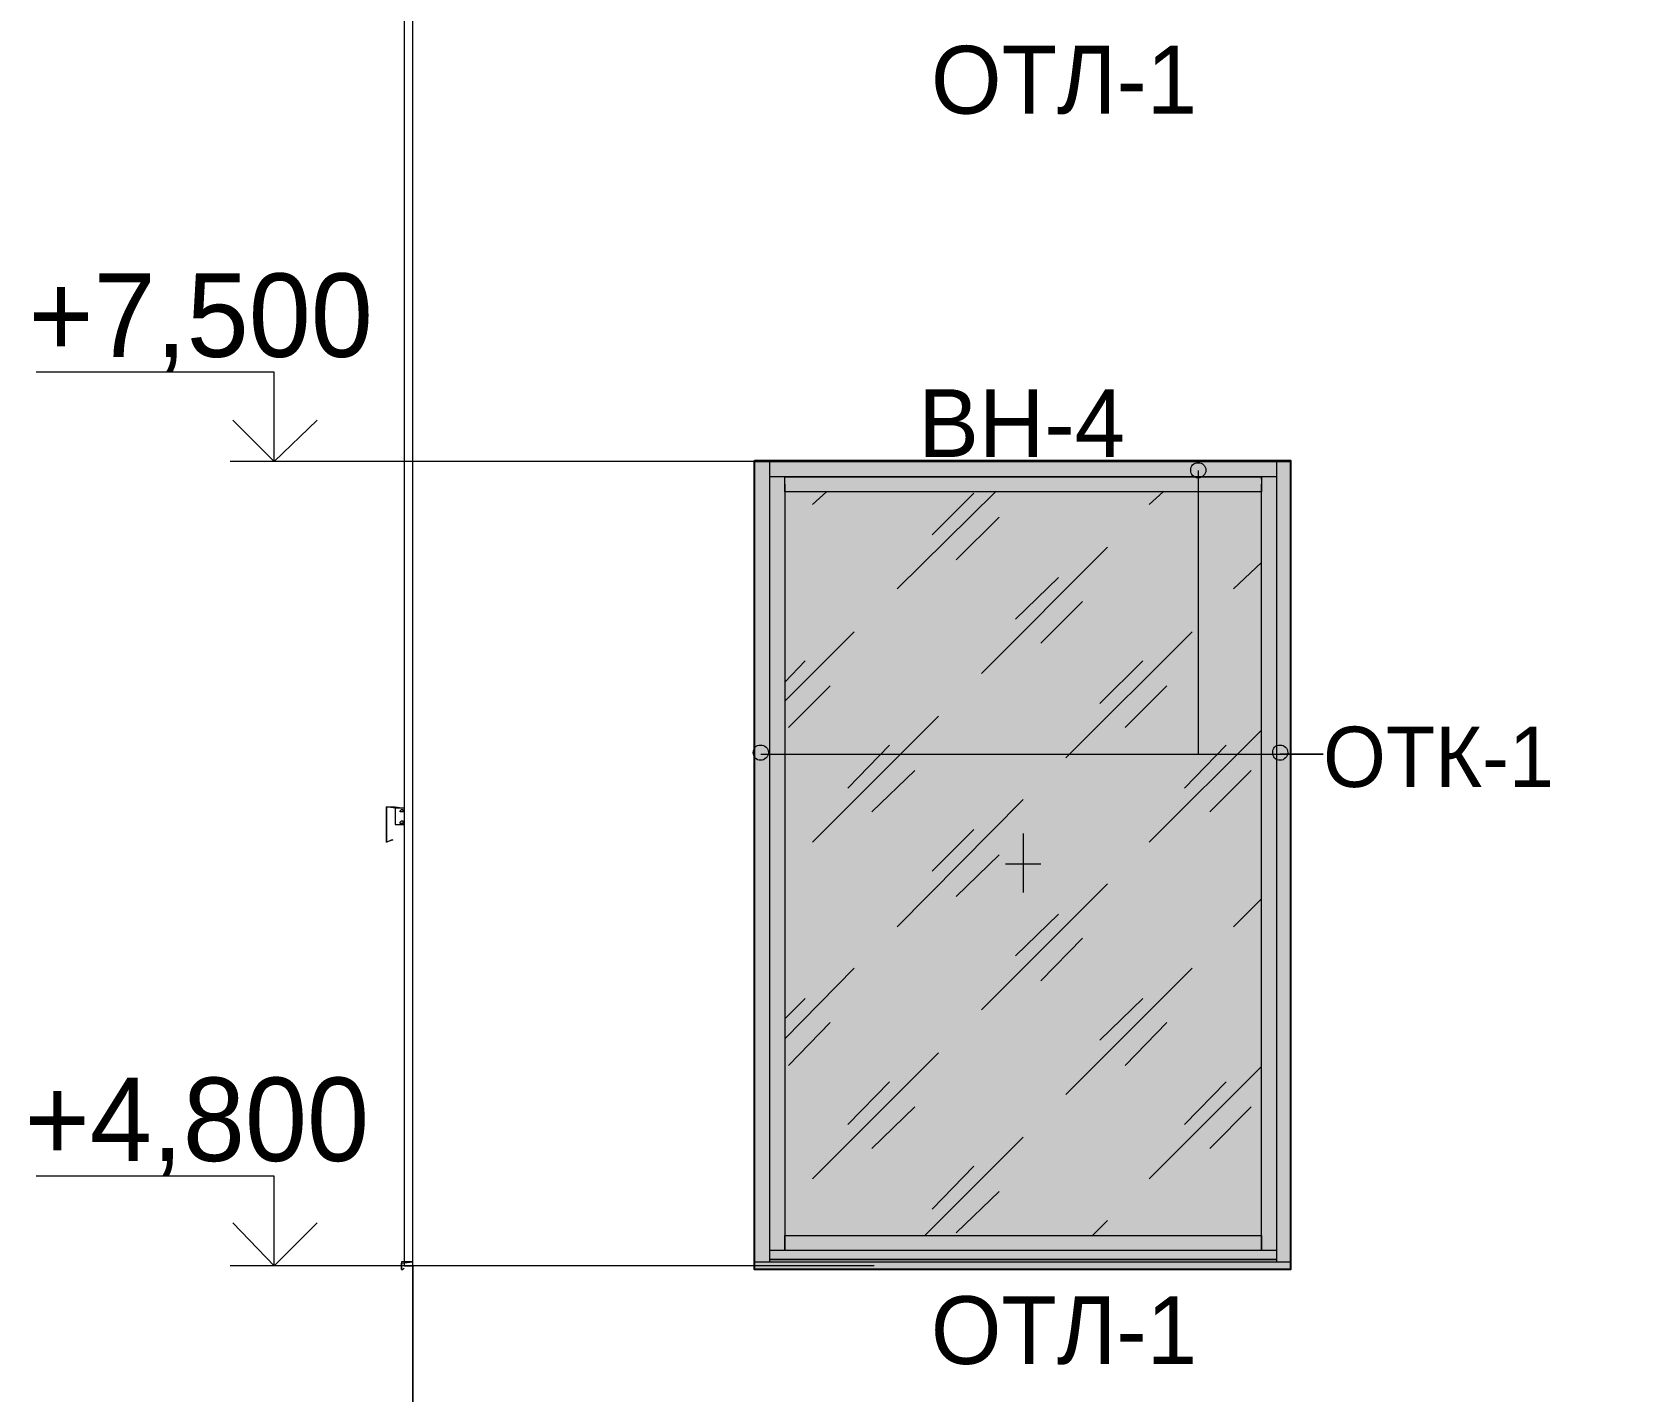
# Model space of a CAD drawing. Header units: millimetres. Extents: x 2294 to 908349, y -83289 to 219220.
# Drawn here: x 316005 to 321554, y 47265 to 51978 of the extents above; entities that cross this region are included whole.
import ezdxf

# ---------------------------------------------------------------- set-up
doc = ezdxf.new("R2010")
doc.units = ezdxf.units.MM
doc.layers.add('PDF _Геометрия', color=7, linetype='Continuous')
doc.layers.add('PDF _Текст', color=7, linetype='Continuous')

msp = doc.modelspace()

# ---------------------------------------------------------------- hatches: boundary and pattern name
at = {"transparency": 33554551}
h = msp.add_hatch(color=3, dxfattribs=at)
h.dxf.hatch_style = 1
h.paths.add_polyline_path([(318511.1, 50492.7), (320369, 50492.7), (320369, 47686.2), (318511.1, 47686.2)])

# ---------------------------------------------------------------- linework, layer by layer
msp.add_lwpolyline([(318511.1, 50492.7), (320369, 50492.7), (320369, 47686.2), (318511.1, 47686.2)], close=True)
at = {"layer": 'PDF _Геометрия', "lineweight": 9}
for points in [[(330926.4, 44407.5), (330926.4, 42794.4), (330904.5, 42794.4), (330904.5, 44407.5), (330904.5, 42794.4), (317326.4, 42794.4), (317326.4, 56997.6), (317326.4, 54825), (317295.8, 54825), (317295.8, 54746.3), (317295.8, 49093.8), (317295.8, 47778), (317295.8, 47699.3), (317326.4, 47699.3), (317326.4, 46151.8), (317326.4, 47699.3)], [(318808.4, 50488.4), (317138.4, 50488.4), (316845.5, 50488.4), (316845.5, 50798.8), (316019.3, 50798.8)], [(317002.9, 50488.4), (316692.5, 50488.4)], [(318616, 50409.7), (318616, 47751.8), (318563.6, 47751.8), (318563.6, 50409.7), (318563.6, 50488.4), (318511.1, 50488.4), (318511.1, 50409.7), (318511.1, 47778), (318511.1, 47699.3), (318511.1, 50488.4), (320369, 50488.4), (320369, 47699.3), (320369, 47778), (320369, 50409.7), (320369, 50488.4), (320320.9, 50488.4), (320320.9, 50409.7), (320320.9, 47751.8), (320268.5, 47751.8), (320268.5, 50409.7)], [(320268.5, 50427.2), (320268.5, 50435.9), (320268.5, 50383.5), (318616, 50383.5), (318616, 50435.9), (320268.5, 50435.9)], [(318616, 50427.2), (318616, 50435.9)], [(320049.9, 50457.8), (320049.9, 49474.2), (320482.7, 49474.2), (320334.1, 49474.2)], [(318563.6, 47712.4), (318563.6, 47778), (318563.6, 50409.7)], [(318712.2, 50339.7), (318760.3, 50383.5)], [(319005.1, 50046.8), (319346.1, 50383.5)], [(319127.5, 50234.8), (319271.8, 50379.1)], [(319879.4, 50339.7), (319927.5, 50383.5)], [(320320.9, 50409.7), (320320.9, 47778), (320320.9, 47712.4)], [(319210.6, 50147.4), (319359.2, 50296)], [(319298, 49753.9), (319735.2, 50191.1)], [(320172.3, 50046.8), (320268.5, 50138.6)], [(319416, 49941.9), (319564.7, 50086.2)], [(319503.5, 49858.9), (319647.7, 50003.1)], [(318616, 49657.8), (318856.5, 49898.2)], [(319590.9, 49461.1), (320028.1, 49898.2)], [(318616, 49723.3), (318686, 49797.7)], [(319708.9, 49649), (319857.6, 49797.7)], [(318629.1, 49566), (318773.4, 49710.2)], [(319796.4, 49566), (319940.6, 49710.2)], [(318712.2, 49168.2), (319149.4, 49605.3)], [(319879.4, 49168.2), (320268.5, 49557.2)], [(318834.6, 49356.1), (318978.9, 49504.8)], [(320001.8, 49356.1), (320146.1, 49504.8)], [(318533, 49474.2), (320482.7, 49474.2)], [(318917.7, 49273.1), (319066.3, 49417.3)], [(320089.3, 49273.1), (320233.5, 49417.3)], [(317295.8, 49286.2), (317265.2, 49286.2), (317265.2, 49229.4), (317295.8, 49229.4)], [(317295.8, 49273.1), (317291.4, 49273.1), (317287.1, 49273.1), (317282.7, 49273.1), (317282.7, 49277.4), (317287.1, 49281.8), (317291.4, 49281.8), (317291.4, 49277.4), (317295.8, 49277.4)], [(319005.1, 48875.3), (319442.3, 49316.8)], [(319127.5, 49067.6), (319271.8, 49211.9)], [(319442.3, 49198.8), (319442.3, 48993.3)], [(319210.6, 48980.2), (319359.2, 49124.4)], [(319381.1, 49093.8), (319503.5, 49093.8)], [(319298, 48586.7), (319735.2, 49023.9)], [(320172.3, 48875.3), (320268.5, 48971.4)], [(319416, 48774.7), (319564.7, 48919)], [(319503.5, 48687.3), (319647.7, 48835.9)], [(318616, 48486.2), (318856.5, 48731)], [(319590.9, 48293.8), (320028.1, 48731)], [(318616, 48556.1), (318686, 48626.1)], [(319708.9, 48481.8), (319857.6, 48626.1)], [(318629.1, 48394.4), (318773.4, 48543)], [(319796.4, 48394.4), (319940.6, 48543)], [(318712.2, 48000.9), (319149.4, 48438.1)], [(319879.4, 48000.9), (320268.5, 48390)], [(318834.6, 48188.9), (318978.9, 48337.6)], [(320001.8, 48188.9), (320146.1, 48337.6)], [(318917.7, 48105.9), (319066.3, 48250.1)], [(320089.3, 48105.9), (320233.5, 48250.1)], [(319101.3, 47804.2), (319442.3, 48145.2)], [(318926.4, 47699.3), (317033.5, 47699.3), (316845.5, 47699.3), (316845.5, 48009.7), (316019.3, 48009.7)], [(319127.5, 47896), (319271.8, 48044.7)], [(319210.6, 47813), (319359.2, 47957.2)], [(319682.7, 47804.2), (319735.2, 47856.7)], [(320320.9, 47751.8), (318563.6, 47751.8)], [(320320.9, 47721.2), (318563.6, 47721.2), (320320.9, 47721.2)], [(320320.9, 47721.2), (318563.6, 47721.2)], [(317002.9, 47699.3), (316692.5, 47699.3)], [(318511.1, 47712.4), (318511.1, 47712.4)], [(318511.1, 47686.2), (318511.1, 47690.6)], [(320369, 47712.4), (320369, 47712.4)], [(320369, 47690.6), (320369, 47686.2)]]:
    msp.add_lwpolyline(points, dxfattribs=at)
at = {"layer": 'PDF _Геометрия', "lineweight": 18}
for points in [[(316994.2, 50632.6), (316845.5, 50488.4), (316701.3, 50632.6)], [(316994.2, 47847.9), (316845.5, 47699.3), (316701.3, 47847.9)]]:
    msp.add_lwpolyline(points, dxfattribs=at)
at = {"layer": 'PDF _Геометрия', "lineweight": 9}
for points in [[(318589.8, 50488.4), (320320.9, 50488.4), (320320.9, 50435.9), (318589.8, 50435.9), (318563.6, 50435.9), (318563.6, 50488.4)], [(317234.6, 49290.6), (317234.6, 49168.2), (317252.1, 49176.9), (317256.5, 49176.9), (317234.6, 49168.2), (317234.6, 49290.6), (317265.2, 49290.6), (317295.8, 49286.2), (317265.2, 49286.2)], [(317295.8, 49238.1), (317291.4, 49233.7), (317287.1, 49233.7), (317282.7, 49233.7), (317282.7, 49238.1), (317287.1, 49242.5), (317291.4, 49242.5), (317291.4, 49238.1)], [(320268.5, 47751.8), (318616, 47751.8), (318616, 47804.2), (320268.5, 47804.2)], [(317326.4, 47712.4), (317287.1, 47712.4), (317287.1, 47686.2), (317287.1, 47708.1)], [(317291.4, 47686.2), (317287.1, 47686.2), (317291.4, 47686.2), (317295.8, 47690.6)], [(320369, 47686.2), (318511.1, 47686.2), (318511.1, 47712.4), (320369, 47712.4)]]:
    msp.add_lwpolyline(points, close=True, dxfattribs=at)
for points in [[(320023.7, 50457.8), (320023.7, 50475.3), (320032.4, 50484), (320049.9, 50484)], [(320023.7, 50457.8), (320023.7, 50475.3), (320032.4, 50484), (320049.9, 50484)], [(320049.9, 50431.5), (320032.4, 50431.5), (320023.7, 50444.7), (320023.7, 50457.8)], [(320049.9, 50431.5), (320032.4, 50431.5), (320023.7, 50444.7), (320023.7, 50457.8)], [(320049.9, 50484), (320063, 50484), (320076.1, 50475.3), (320076.1, 50457.8)], [(320049.9, 50484), (320063, 50484), (320076.1, 50475.3), (320076.1, 50457.8)], [(320076.1, 50457.8), (320076.1, 50444.7), (320063, 50431.5), (320049.9, 50431.5)], [(320076.1, 50457.8), (320076.1, 50444.7), (320063, 50431.5), (320049.9, 50431.5)], [(318506.7, 49478.5), (318506.7, 49496), (318515.5, 49504.8), (318533, 49504.8)], [(318506.7, 49478.5), (318506.7, 49496), (318515.5, 49504.8), (318533, 49504.8)], [(318533, 49504.8), (318546.1, 49504.8), (318559.2, 49496), (318559.2, 49478.5)], [(318533, 49504.8), (318546.1, 49504.8), (318559.2, 49496), (318559.2, 49478.5)], [(320307.8, 49478.5), (320307.8, 49496), (320316.6, 49504.8), (320334.1, 49504.8)], [(320307.8, 49478.5), (320307.8, 49496), (320316.6, 49504.8), (320334.1, 49504.8)], [(320334.1, 49504.8), (320347.2, 49504.8), (320360.3, 49496), (320360.3, 49478.5)], [(320334.1, 49504.8), (320347.2, 49504.8), (320360.3, 49496), (320360.3, 49478.5)], [(318533, 49452.3), (318515.5, 49452.3), (318506.7, 49465.4), (318506.7, 49478.5)], [(318533, 49452.3), (318515.5, 49452.3), (318506.7, 49465.4), (318506.7, 49478.5)], [(318559.2, 49478.5), (318559.2, 49465.4), (318546.1, 49452.3), (318533, 49452.3)], [(318559.2, 49478.5), (318559.2, 49465.4), (318546.1, 49452.3), (318533, 49452.3)], [(320334.1, 49452.3), (320316.6, 49452.3), (320307.8, 49465.4), (320307.8, 49478.5)], [(320334.1, 49452.3), (320316.6, 49452.3), (320307.8, 49465.4), (320307.8, 49478.5)], [(320360.3, 49478.5), (320360.3, 49465.4), (320347.2, 49452.3), (320334.1, 49452.3)], [(320360.3, 49478.5), (320360.3, 49465.4), (320347.2, 49452.3), (320334.1, 49452.3)]]:
    msp.add_open_spline(points, degree=3, dxfattribs=at)

# ---------------------------------------------------------------- texts
at = {"layer": 'PDF _Текст', "attachment_point": 4, "style": ''}
for s, insert, char_height in [('ОТЛ-1', (319122.9, 51811), 235.29), ('+7,500', (315992.9, 50969.3), 289.45), ('ВН-4', (319079.1, 50621.9), 235.29), ('ОТК-1', (320482.4, 49462.9), 209.3), ('+4,800', (315979.8, 48180.3), 289.45), ('ОТЛ-1', (319122.4, 47474.5), 235.29)]:
    msp.add_mtext(s, dxfattribs=dict(at, insert=insert, char_height=char_height))

doc.saveas('drawing.dxf')
